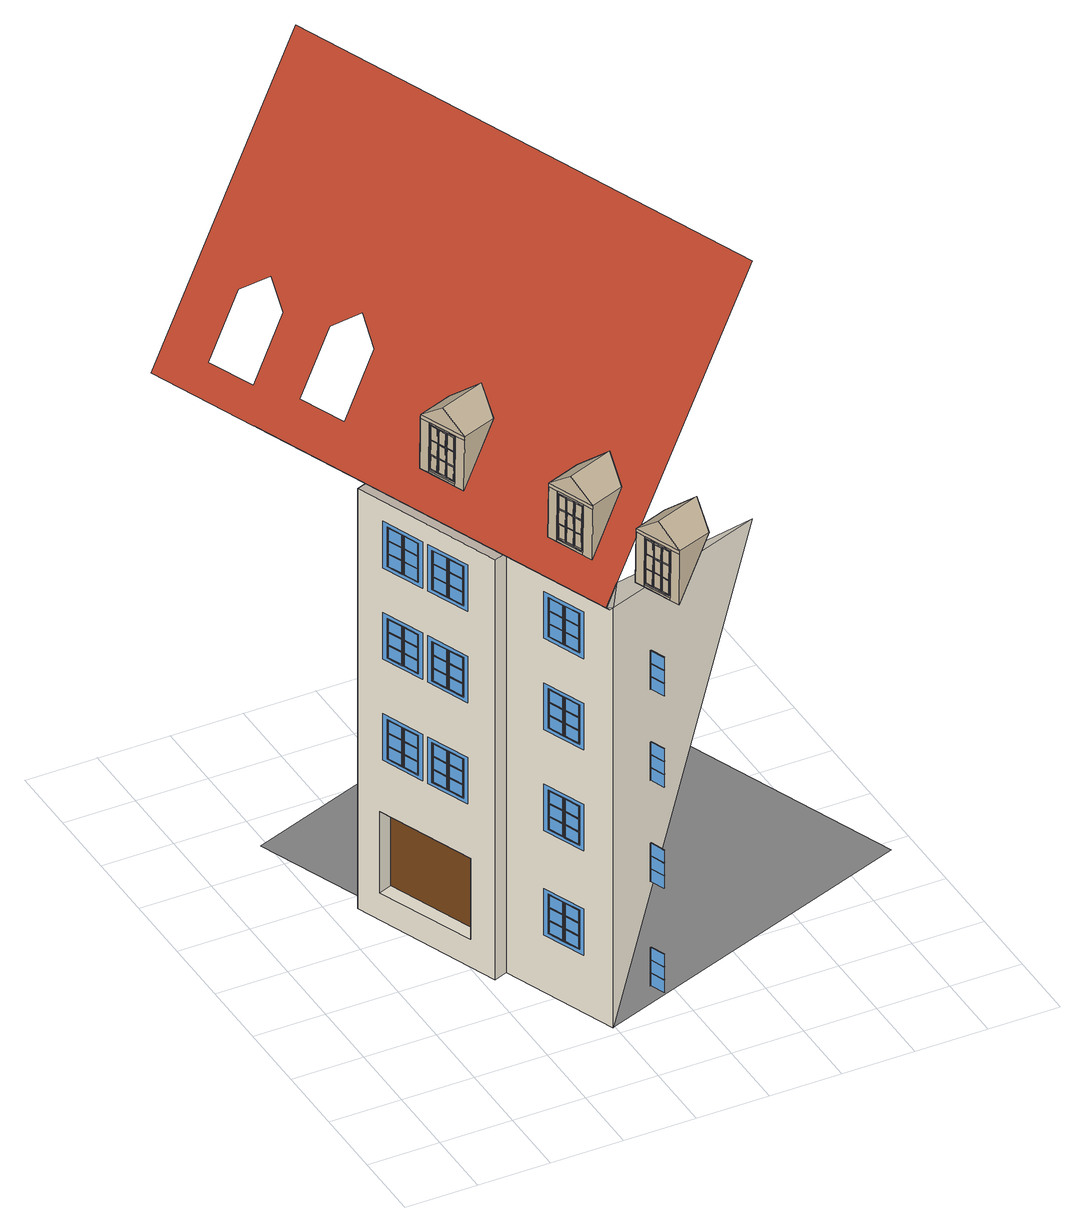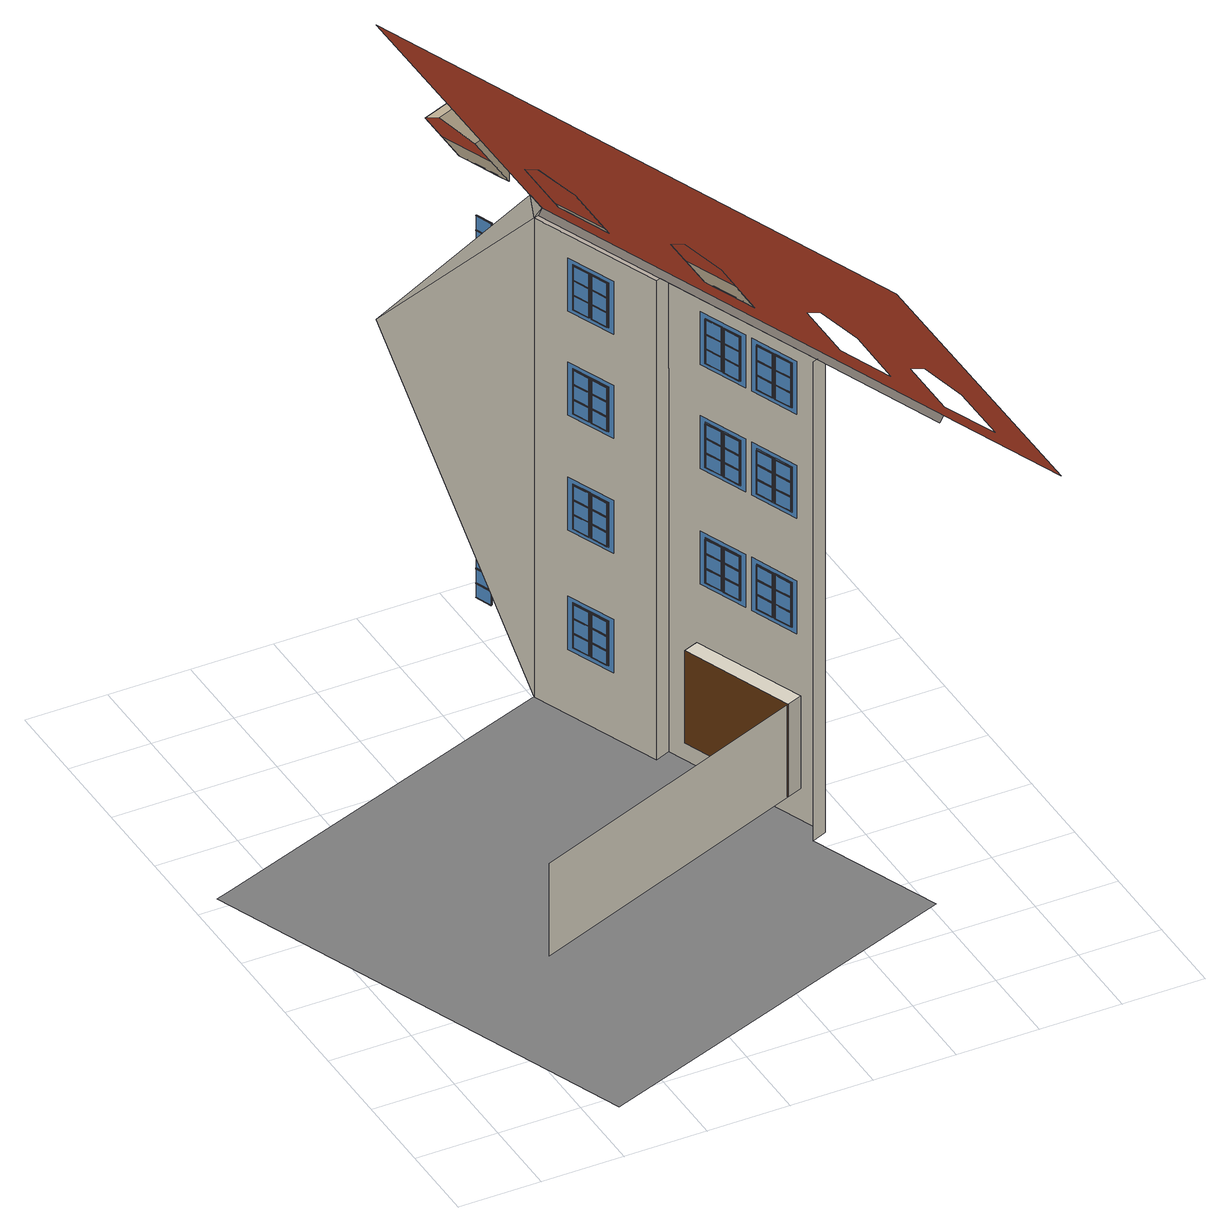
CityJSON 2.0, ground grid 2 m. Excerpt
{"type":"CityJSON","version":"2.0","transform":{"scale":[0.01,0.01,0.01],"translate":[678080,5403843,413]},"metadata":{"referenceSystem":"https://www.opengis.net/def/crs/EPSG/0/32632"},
"CityObjects":{
"building1":{"type":"Building","attributes":{"dataAvailable":"NotSufficient","measuredHeight":20.84},"children":["building1-1","building1-2"],"geometry":[{"type":"MultiSurface","lod":"3","boundaries":[[[0,1,2,3]],[[4,5,6,7]],[[8,9,10,11]],[[12,13,14,15]],[[16,17,18,19]],[[20,21,22,23]],[[24,25,26,27]],[[28,29,30,31]],[[32,33,34,35]],[[36,37,38,39],[7,40,41,4],[42,43,0,3],[44,45,8,11]],[[46,47,48,49],[19,50,51,16],[52,53,12,15],[54,55,20,23]],[[56,57,58,59],[31,60,61,28],[62,63,24,27],[64,65,32,35]],[[66,6,5,67]],[[68,2,1,69]],[[70,10,9,71]],[[72,18,17,73]],[[74,14,13,75]],[[76,22,21,77]],[[78,30,29,79]],[[80,26,25,81]],[[82,34,33,83]],[[7,6,84,40]],[[3,2,85,42]],[[11,10,86,44]],[[19,18,87,50]],[[15,14,88,52]],[[23,22,89,54]],[[31,30,90,60]],[[27,26,91,62]],[[35,34,92,64]],[[41,93,5,4]],[[45,94,9,8]],[[43,95,1,0]],[[51,96,17,16]],[[55,97,21,20]],[[53,98,13,12]],[[61,99,29,28]],[[65,100,33,32]],[[63,101,25,24]],[[94,86,10,9]],[[84,6,5,93]],[[95,85,2,1]],[[97,89,22,21]],[[87,18,17,96]],[[98,88,14,13]],[[100,92,34,33]],[[90,30,29,99]],[[101,91,26,25]],[[102,84,6,66]],[[69,1,95,103]],[[67,5,93,104]],[[105,85,2,68]],[[71,9,94,106]],[[107,86,10,70]],[[108,87,18,72]],[[75,13,98,109]],[[73,17,96,110]],[[111,88,14,74]],[[77,21,97,112]],[[113,89,22,76]],[[114,90,30,78]],[[81,25,101,115]],[[79,29,99,116]],[[117,91,26,80]],[[83,33,100,118]],[[119,92,34,82]],[[120,121,122,123],[38,37,36,39],[124,125,126,127]],[[128,129,130,131],[48,47,46,49],[132,133,134,135]],[[136,137,138,139],[58,57,56,59],[140,141,142,143]],[[44,86,94,45]],[[40,84,93,41]],[[42,85,95,43]],[[54,89,97,55]],[[50,87,96,51]],[[52,88,98,53]],[[64,92,100,65]],[[60,90,99,61]],[[62,91,101,63]],[[144,145,146,147]],[[148,149,150,151]],[[152,153,154,155]],[[156,157,158,159]],[[160,161,162,163]],[[164,165,166,167]],[[168,169,170,171]],[[172,173,174,175]],[[176,177,178,179]],[[104,93,84,102]],[[103,95,85,105]],[[106,94,86,107]],[[110,96,87,108]],[[109,98,88,111]],[[112,97,89,113]],[[116,99,90,114]],[[115,101,91,117]],[[118,100,92,119]],[[126,125,124,127],[151,180,181,148],[182,183,152,155],[184,185,144,147]],[[134,133,132,135],[163,186,187,160],[188,189,164,167],[190,191,156,159]],[[142,141,140,143],[175,192,193,172],[194,195,176,179],[196,197,168,171]],[[198,146,145,199]],[[200,154,153,201]],[[202,150,149,203]],[[204,158,157,205]],[[206,166,165,207]],[[208,162,161,209]],[[210,170,169,211]],[[212,178,177,213]],[[214,174,173,215]],[[151,150,180]],[[185,145,144]],[[155,154,182]],[[183,153,152]],[[147,146,184]],[[181,149,148]],[[163,162,186]],[[191,157,156]],[[167,166,188]],[[189,165,164]],[[159,158,190]],[[187,161,160]],[[175,174,192]],[[197,169,168]],[[179,178,194]],[[195,177,176]],[[171,170,196]],[[193,173,172]],[[183,182,154,153]],[[185,184,146,145]],[[180,150,149,181]],[[189,188,166,165]],[[191,190,158,157]],[[186,162,161,187]],[[195,194,178,177]],[[197,196,170,169]],[[192,174,173,193]],[[216,182,154,200]],[[199,145,185,217]],[[218,184,146,198]],[[201,153,183,219]],[[203,149,181,220]],[[221,180,150,202]],[[222,188,166,206]],[[205,157,191,223]],[[224,190,158,204]],[[207,165,189,225]],[[209,161,187,226]],[[227,186,162,208]],[[228,194,178,212]],[[211,169,197,229]],[[230,196,170,210]],[[213,177,195,231]],[[215,173,193,232]],[[233,192,174,214]],[[217,185,184,218]],[[219,183,182,216]],[[220,181,180,221]],[[223,191,190,224]],[[225,189,188,222]],[[226,187,186,227]],[[229,197,196,230]],[[231,195,194,228]],[[232,193,192,233]],[[234,235,236,237],[137,136,139,138],[120,123,122,121],[238,239,240,241],[242,243,244,245],[131,130,129,128],[246,247,248,249],[250,251,252,253]],[[254,255,256,257]],[[258,259,260,261]],[[262,263,264,265]],[[266,267,268,269]],[[270,271,272,273]],[[274,275,276,277]],[[278,279,280,281]],[[282,283,284,285]],[[286,287,288,289]],[[290,291,292,293],[261,294,295,258],[296,297,254,257],[298,299,262,265]],[[300,301,302,303],[273,304,305,270],[306,307,266,269],[308,309,274,277]],[[310,311,312,313],[285,314,315,282],[316,317,278,281],[318,319,286,289]],[[320,260,259,321]],[[322,256,255,323]],[[324,264,263,325]],[[326,272,271,327]],[[328,268,267,329]],[[330,276,275,331]],[[332,284,283,333]],[[334,280,279,335]],[[336,288,287,337]],[[261,260,338,294]],[[257,256,339,296]],[[265,264,340,298]],[[273,272,341,304]],[[269,268,342,306]],[[277,276,343,308]],[[285,284,344,314]],[[281,280,345,316]],[[289,288,346,318]],[[295,347,259,258]],[[299,348,263,262]],[[297,349,255,254]],[[305,350,271,270]],[[309,351,275,274]],[[307,352,267,266]],[[315,353,283,282]],[[319,354,287,286]],[[317,355,279,278]],[[348,340,264,263]],[[338,260,259,347]],[[349,339,256,255]],[[351,343,276,275]],[[341,272,271,350]],[[352,342,268,267]],[[354,346,288,287]],[[344,284,283,353]],[[355,345,280,279]],[[356,357,234,237,358]],[[241,240,239,238],[292,291,290,293],[359,360,361,362]],[[248,247,246,249],[302,301,300,303],[363,364,365,366]],[[243,242,245,244],[312,311,310,313],[367,368,369,370]],[[371,338,260,320]],[[372,339,256,322]],[[373,340,264,324]],[[374,341,272,326]],[[375,342,268,328]],[[376,343,276,330]],[[377,344,284,332]],[[378,345,280,334]],[[379,346,288,336]],[[323,255,349,380]],[[321,259,347,381]],[[325,263,348,382]],[[329,267,352,383]],[[327,271,350,384]],[[331,275,351,385]],[[335,279,355,386]],[[333,283,353,387]],[[337,287,354,388]],[[298,340,348,299]],[[294,338,347,295]],[[296,339,349,297]],[[308,343,351,309]],[[304,341,350,305]],[[306,342,352,307]],[[318,346,354,319]],[[314,344,353,315]],[[316,345,355,317]],[[389,390,391,392]],[[393,394,395,396]],[[397,398,399,400]],[[401,402,403,404]],[[405,406,407,408]],[[409,410,411,412]],[[413,414,415,416]],[[417,418,419,420]],[[421,422,423,424]],[[381,347,338,371]],[[380,349,339,372]],[[382,348,340,373]],[[384,350,341,374]],[[383,352,342,375]],[[385,351,343,376]],[[387,353,344,377]],[[386,355,345,378]],[[388,354,346,379]],[[361,360,359,362],[396,425,426,393],[427,428,397,400],[429,430,389,392]],[[365,364,363,366],[408,431,432,405],[433,434,409,412],[435,436,401,404]],[[369,368,367,370],[420,437,438,417],[439,440,421,424],[441,442,413,416]],[[443,391,390,444]],[[445,399,398,446]],[[447,395,394,448]],[[449,403,402,450]],[[451,411,410,452]],[[453,407,406,454]],[[455,415,414,456]],[[457,423,422,458]],[[459,419,418,460]],[[396,395,461,425]],[[430,462,390,389]],[[400,399,463,427]],[[428,464,398,397]],[[392,391,465,429]],[[426,466,394,393]],[[408,407,467,431]],[[436,468,402,401]],[[412,411,469,433]],[[434,470,410,409]],[[404,403,471,435]],[[432,472,406,405]],[[420,419,473,437]],[[442,474,414,413]],[[424,423,475,439]],[[440,476,422,421]],[[416,415,477,441]],[[438,478,418,417]],[[464,463,399,398]],[[462,465,391,390]],[[461,395,394,466]],[[470,469,411,410]],[[468,471,403,402]],[[467,407,406,472]],[[476,475,423,422]],[[474,477,415,414]],[[473,419,418,478]],[[253,252,479,480]],[[481,463,399,445]],[[444,390,462,482]],[[483,465,391,443]],[[446,398,464,484]],[[448,394,466,485]],[[486,461,395,447]],[[487,469,411,451]],[[450,402,468,488]],[[489,471,403,449]],[[452,410,470,490]],[[454,406,472,491]],[[492,467,407,453]],[[493,475,423,457]],[[456,414,474,494]],[[495,477,415,455]],[[458,422,476,496]],[[460,418,478,497]],[[498,473,419,459]],[[425,461,466,426]],[[429,465,462,430]],[[427,463,464,428]],[[431,467,472,432]],[[435,471,468,436]],[[433,469,470,434]],[[437,473,478,438]],[[441,477,474,442]],[[439,475,476,440]],[[482,462,465,483]],[[484,464,463,481]],[[485,466,461,486]],[[488,468,471,489]],[[490,470,469,487]],[[491,472,467,492]],[[494,474,477,495]],[[496,476,475,493]],[[497,478,473,498]],[[499,358,237,236]],[[250,253,480,500]],[[252,251,501,479]],[[499,502,503,504,505,358]],[[251,250,500,501]],[[506,507,499,236,235]],[[500,480,479,501]],[[507,508,502,499]],[[502,509,503]],[[510,511,512,513]],[[514,515,516,517]],[[518,519,520,521]],[[522,523,524,525]],[[526,527,528,529]],[[530,531,532,533]],[[534,535,536,537]],[[538,539,540,541]],[[542,543,544,545]],[[546,547,548,549]],[[550,551,552,553]],[[554,555,556,557]],[[558,559,560,561],[517,562,563,514],[564,565,510,513],[566,567,518,521]],[[568,569,570,571],[529,572,573,526],[574,575,522,525],[576,577,530,533]],[[578,579,580,581],[541,582,583,538],[584,585,534,537],[586,587,542,545]],[[588,589,590,591],[553,592,593,550],[594,595,546,549],[596,597,554,557]],[[598,516,515,599]],[[600,512,511,601]],[[602,520,519,603]],[[604,528,527,605]],[[606,524,523,607]],[[608,532,531,609]],[[610,540,539,611]],[[612,536,535,613]],[[614,544,543,615]],[[616,552,551,617]],[[618,548,547,619]],[[620,556,555,621]],[[517,516,622,562]],[[513,512,623,564]],[[521,520,624,566]],[[529,528,625,572]],[[525,524,626,574]],[[533,532,627,576]],[[541,540,628,582]],[[537,536,629,584]],[[545,544,630,586]],[[553,552,631,592]],[[549,548,632,594]],[[557,556,633,596]],[[563,634,515,514]],[[567,635,519,518]],[[565,636,511,510]],[[573,637,527,526]],[[577,638,531,530]],[[575,639,523,522]],[[583,640,539,538]],[[587,641,543,542]],[[585,642,535,534]],[[593,643,551,550]],[[597,644,555,554]],[[595,645,547,546]],[[635,624,520,519]],[[622,516,515,634]],[[636,623,512,511]],[[638,627,532,531]],[[625,528,527,637]],[[639,626,524,523]],[[641,630,544,543]],[[628,540,539,640]],[[642,629,536,535]],[[644,633,556,555]],[[631,552,551,643]],[[645,632,548,547]],[[508,507,506,646],[647,648,649,650],[651,652,653,654],[655,656,657,658],[659,660,661,662]],[[508,509,502]],[[503,509,663]],[[659,662,661,660],[560,559,558,561],[664,665,666,667]],[[654,653,652,651],[570,569,568,571],[668,669,670,671]],[[657,656,655,658],[580,579,578,581],[672,673,674,675]],[[650,649,648,647],[590,589,588,591],[676,677,678,679]],[[680,622,516,598]],[[601,511,636,681]],[[599,515,634,682]],[[683,623,512,600]],[[603,519,635,684]],[[685,624,520,602]],[[686,625,528,604]],[[607,523,639,687]],[[605,527,637,688]],[[689,626,524,606]],[[609,531,638,690]],[[691,627,532,608]],[[692,628,540,610]],[[613,535,642,693]],[[611,539,640,694]],[[695,629,536,612]],[[615,543,641,696]],[[697,630,544,614]],[[698,631,552,616]],[[619,547,645,699]],[[617,551,643,700]],[[701,632,548,618]],[[621,555,644,702]],[[703,633,556,620]],[[566,624,635,567]],[[562,622,634,563]],[[564,623,636,565]],[[576,627,638,577]],[[572,625,637,573]],[[574,626,639,575]],[[586,630,641,587]],[[582,628,640,583]],[[584,629,642,585]],[[596,633,644,597]],[[592,631,643,593]],[[594,632,645,595]],[[704,705,706,707]],[[708,709,710,711]],[[712,713,714,715]],[[716,717,718,719]],[[720,721,722,723]],[[724,725,726,727]],[[728,729,730,731]],[[732,733,734,735]],[[736,737,738,739]],[[740,741,742,743]],[[744,745,746,747]],[[748,749,750,751]],[[682,634,622,680]],[[681,636,623,683]],[[684,635,624,685]],[[688,637,625,686]],[[687,639,626,689]],[[690,638,627,691]],[[694,640,628,692]],[[693,642,629,695]],[[696,641,630,697]],[[700,643,631,698]],[[699,645,632,701]],[[702,644,633,703]],[[666,665,664,667],[711,752,753,708],[754,755,712,715],[756,757,704,707]],[[670,669,668,671],[723,758,759,720],[760,761,724,727],[762,763,716,719]],[[674,673,672,675],[735,764,765,732],[766,767,736,739],[768,769,728,731]],[[678,677,676,679],[747,770,771,744],[772,773,748,751],[774,775,740,743]],[[776,706,705,777]],[[778,714,713,779]],[[780,710,709,781]],[[782,718,717,783]],[[784,726,725,785]],[[786,722,721,787]],[[788,730,729,789]],[[790,738,737,791]],[[792,734,733,793]],[[794,742,741,795]],[[796,750,749,797]],[[798,746,745,799]],[[711,710,800,752]],[[715,714,801,754]],[[707,706,802,756]],[[723,722,803,758]],[[727,726,804,760]],[[719,718,805,762]],[[735,734,806,764]],[[739,738,807,766]],[[731,730,808,768]],[[747,746,809,770]],[[751,750,810,772]],[[743,742,811,774]],[[757,812,705,704]],[[755,813,713,712]],[[753,814,709,708]],[[763,815,717,716]],[[761,816,725,724]],[[759,817,721,720]],[[769,818,729,728]],[[767,819,737,736]],[[765,820,733,732]],[[775,821,741,740]],[[773,822,749,748]],[[771,823,745,744]],[[813,801,714,713]],[[812,802,706,705]],[[800,710,709,814]],[[816,804,726,725]],[[815,805,718,717]],[[803,722,721,817]],[[819,807,738,737]],[[818,808,730,729]],[[806,734,733,820]],[[822,810,750,749]],[[821,811,742,741]],[[809,746,745,823]],[[824,801,714,778]],[[825,802,706,776]],[[826,800,710,780]],[[827,804,726,784]],[[828,805,718,782]],[[829,803,722,786]],[[830,807,738,790]],[[831,808,730,788]],[[832,806,734,792]],[[833,810,750,796]],[[834,811,742,794]],[[835,809,746,798]],[[777,705,812,836]],[[779,713,813,837]],[[781,709,814,838]],[[783,717,815,839]],[[785,725,816,840]],[[787,721,817,841]],[[789,729,818,842]],[[791,737,819,843]],[[793,733,820,844]],[[795,741,821,845]],[[797,749,822,846]],[[799,745,823,847]],[[752,800,814,753]],[[756,802,812,757]],[[754,801,813,755]],[[758,803,817,759]],[[762,805,815,763]],[[760,804,816,761]],[[764,806,820,765]],[[768,808,818,769]],[[766,807,819,767]],[[770,809,823,771]],[[774,811,821,775]],[[772,810,822,773]],[[836,812,802,825]],[[837,813,801,824]],[[838,814,800,826]],[[839,815,805,828]],[[840,816,804,827]],[[841,817,803,829]],[[842,818,808,831]],[[843,819,807,830]],[[844,820,806,832]],[[845,821,811,834]],[[846,822,810,833]],[[847,823,809,835]],[[503,663,508,502]],[[509,508,663]],[[848,849,850,851,852]],[[853,854,504,503,663,855,856],[849,848,852,851,850],[857,858,859,860,861],[862,863,864,865,866],[867,868,869,870,871]],[[863,862,866,865,864]],[[508,872,646]],[[872,663,508]],[[506,235,234,357,873,874,875,876,877,646]],[[878,480,479,879]]],"semantics":{"surfaces":[{"type":"Window","@cityeditor:layer":"Unclassified.LoD3","frameMaterialClass":"Plastic","paneMaterialClass":"Glass","frameMaterialUncertainty":0.3},{"type":"WallSurface","klumMaterialClass":"Plaster","klumMaterialIndex":"I101","materialUncertainty":0.3},{"type":"OuterCeilingSurface"},{"type":"Door","@cityeditor:layer":"Unclassified.LoD3","materialUncertainty":1},{"type":"WallSurface"},{"type":"RoofSurface"},{"type":"RoofSurface","klumMaterialClass":"Ceramic","klumMaterialIndex":"D201","materialUncertainty":0.3},{"type":"GroundSurface"}],"values":[0,0,0,0,0,0,0,0,0,0,0,0,0,0,0,0,0,0,0,0,0,0,0,0,0,0,0,0,0,0,0,0,0,0,0,0,0,0,0,0,0,0,0,0,0,0,0,0,0,0,0,0,0,0,0,0,0,0,0,0,0,0,0,0,0,0,0,0,0,0,0,0,0,0,0,0,0,0,0,0,0,0,0,0,0,0,0,0,0,0,0,0,0,0,0,0,0,0,0,0,0,0,0,0,0,0,0,0,0,0,0,0,0,0,0,0,0,0,0,0,0,0,0,0,0,0,0,0,0,0,0,0,0,0,0,0,0,0,0,0,0,0,0,0,0,0,0,0,0,0,0,0,0,0,0,0,0,0,0,0,0,0,1,0,0,0,0,0,0,0,0,0,0,0,0,0,0,0,0,0,0,0,0,0,0,0,0,0,0,0,0,0,0,0,0,0,0,0,0,0,0,0,0,0,0,0,0,0,0,0,0,1,0,0,0,0,0,0,0,0,0,0,0,0,0,0,0,0,0,0,0,0,0,0,0,0,0,0,0,0,0,0,0,0,0,0,0,0,0,0,0,0,0,0,0,0,0,0,0,0,0,0,0,0,0,0,0,0,0,0,0,0,0,0,0,0,0,0,0,0,0,0,0,0,0,0,0,0,0,0,0,0,0,0,0,0,0,0,0,null,0,0,0,0,0,0,0,0,0,0,0,0,0,0,0,0,0,0,0,0,0,0,0,0,0,0,0,0,0,0,0,0,0,0,0,0,2,null,null,2,null,1,3,2,2,0,0,0,0,0,0,0,0,0,0,0,0,0,0,0,0,0,0,0,0,0,0,0,0,0,0,0,0,0,0,0,0,0,0,0,0,0,0,0,0,0,0,0,0,0,0,0,0,0,0,0,0,0,0,0,0,0,0,0,0,0,0,0,0,1,4,5,0,0,0,0,0,0,0,0,0,0,0,0,0,0,0,0,0,0,0,0,0,0,0,0,0,0,0,0,0,0,0,0,0,0,0,0,0,0,0,0,0,0,0,0,0,0,0,0,0,0,0,0,0,0,0,0,0,0,0,0,0,0,0,0,0,0,0,0,0,0,0,0,0,0,0,0,0,0,0,0,0,0,0,0,0,0,0,0,0,0,0,0,0,0,0,0,0,0,0,0,0,0,0,0,0,0,0,0,0,0,0,0,0,0,0,0,0,0,0,0,0,0,0,0,0,0,0,0,0,0,0,0,0,0,0,0,0,0,0,0,0,0,0,0,0,0,0,0,0,0,0,0,0,0,0,0,0,0,0,0,0,0,0,0,null,4,5,6,5,4,4,7,1]}}]},
"building1-1":{"type":"BuildingInstallation","attributes":{"relationToConstruction":"outside"},"parents":["building1"],"geometry":[{"type":"MultiSurface","lod":"3","boundaries":[[[880,881,882,883]],[[884,885,886,887]],[[888,889,890,891]],[[892,893,894,895]],[[896,897,898,899],[900,901,889,888,902,903,904,905]],[[906,907,908,909]],[[910,911,912]],[[889,901,913,890]],[[892,893,914,915]],[[916,911,910,917,896,899]],[[897,896,918,919]],[[920,906,909,921]],[[894,895,922,923]],[[881,924,925,882]],[[926,890,913,927]],[[880,881,924,928]],[[929,930,931,932]],[[926,885,884,933,891,890]],[[924,928,934,925]],[[927,913,935,936,887,886]],[[937,920,921,938]],[[896,899,939,918]],[[888,900,935,891]],[[901,900,935,913]],[[893,894,923,914]],[[928,880,883,934]],[[895,892,915,922]],[[916,850,851,911]],[[940,941,942,943]],[[930,944,945,931]],[[933,884,887,936],[946,947,948,949],[950,943,942,951],[932,931,945,952]],[[907,937,938,908]],[[905,904,887,936]],[[953,954,955,956]],[[953,954,946,949]],[[903,902,933,884]],[[904,903,884,887]],[[957,958,959,960]],[[961,940,943,950]],[[905,902,933,936]],[[888,889,901,900],[924,881,880,928],[894,893,892,895],[907,906,920,937]],[[956,953,949,948]],[[962,961,940,941]],[[954,955,947,946]],[[929,930,944,963]],[[962,961,950,951]],[[955,956,948,947]],[[963,929,932,952]],[[890,891,935,913],[882,925,934,883],[914,923,922,915],[909,908,938,921]],[[903,902,905,904],[955,954,953,956],[940,961,962,941],[930,929,963,944]],[[898,897,919,964]],[[906,907,937,920]],[[910,848,849,917]],[[899,898,965,850,916]],[[900,905,936,935]],[[898,897,966,965]],[[917,849,966,897,896]],[[967,968,969,970]],[[902,888,900,905],[968,967,971,972],[973,974,975,976],[957,977,978,958]],[[976,975,979,980]],[[973,976,980,981]],[[978,977,982,983]],[[977,957,960,982]],[[891,933,936,935],[970,969,984,985],[986,981,980,979],[982,960,959,983]],[[975,974,973,976]],[[968,972,984,969]],[[971,967,970,985]],[[977,957,958,978]],[[975,974,986,979]],[[902,888,891,933]],[[958,978,983,959]],[[971,967,968,972]],[[944,963,952,945]],[[974,973,981,986]],[[972,971,985,984]],[[941,962,951,942]],[[912,852,851,911]],[[910,848,852,912]],[[848,849,966,965,850,851,852]]]}]},
"building1-2":{"type":"BuildingInstallation","attributes":{"relationToConstruction":"outside"},"parents":["building1"],"geometry":[{"type":"MultiSurface","lod":"3","boundaries":[[[987,988,989,990]],[[991,992,993,994]],[[995,996,997,998]],[[999,1000,1001,1002]],[[1003,1004,1005,1006],[1007,1008,996,995,1009,1010,1011,1012]],[[1013,1014,1015,1016]],[[1017,1018,1019]],[[996,1008,1020,997]],[[999,1000,1021,1022]],[[1023,1018,1017,1024,1003,1006]],[[1004,1003,1025,1026]],[[1027,1013,1016,1028]],[[1001,1002,1029,1030]],[[988,1031,1032,989]],[[1033,997,1020,1034]],[[987,988,1031,1035]],[[1036,1037,1038,1039]],[[1033,992,991,1040,998,997]],[[1031,1035,1041,1032]],[[1034,1020,1042,1043,994,993]],[[1044,1027,1028,1045]],[[1003,1006,1046,1025]],[[995,1007,1042,998]],[[1008,1007,1042,1020]],[[1000,1001,1030,1021]],[[1035,987,990,1041]],[[1002,999,1022,1029]],[[1023,866,865,1018]],[[1047,1048,1049,1050]],[[1037,1051,1052,1038]],[[1040,991,994,1043],[1053,1054,1055,1056],[1057,1050,1049,1058],[1039,1038,1052,1059]],[[1014,1044,1045,1015]],[[1012,1011,994,1043]],[[1060,1061,1062,1063]],[[1060,1061,1053,1056]],[[1010,1009,1040,991]],[[1011,1010,991,994]],[[1064,1065,1066,1067]],[[1068,1047,1050,1057]],[[1012,1009,1040,1043]],[[995,996,1008,1007],[1031,988,987,1035],[1001,1000,999,1002],[1014,1013,1027,1044]],[[1063,1060,1056,1055]],[[1069,1068,1047,1048]],[[1061,1062,1054,1053]],[[1036,1037,1051,1070]],[[1069,1068,1057,1058]],[[1062,1063,1055,1054]],[[1070,1036,1039,1059]],[[997,998,1042,1020],[989,1032,1041,990],[1021,1030,1029,1022],[1016,1015,1045,1028]],[[1010,1009,1012,1011],[1062,1061,1060,1063],[1047,1068,1069,1048],[1037,1036,1070,1051]],[[1005,1004,1026,1071]],[[1013,1014,1044,1027]],[[1017,863,862,1024]],[[1006,1005,1072,866,1023]],[[1007,1012,1043,1042]],[[1005,1004,1073,1072]],[[1024,862,1073,1004,1003]],[[1074,1075,1076,1077]],[[1009,995,1007,1012],[1075,1074,1078,1079],[1080,1081,1082,1083],[1064,1084,1085,1065]],[[1083,1082,1086,1087]],[[1080,1083,1087,1088]],[[1085,1084,1089,1090]],[[1084,1064,1067,1089]],[[998,1040,1043,1042],[1077,1076,1091,1092],[1093,1088,1087,1086],[1089,1067,1066,1090]],[[1082,1081,1080,1083]],[[1075,1079,1091,1076]],[[1078,1074,1077,1092]],[[1084,1064,1065,1085]],[[1082,1081,1093,1086]],[[1009,995,998,1040]],[[1065,1085,1090,1066]],[[1078,1074,1075,1079]],[[1051,1070,1059,1052]],[[1081,1080,1088,1093]],[[1079,1078,1092,1091]],[[1048,1069,1058,1049]],[[1019,864,865,1018]],[[1017,863,864,1019]],[[863,862,1073,1072,866,865,864]]]}]},
"building2":{"type":"Building","attributes":{"dataAvailable":"Sufficient","measuredHeight":20.71},"children":["building2-1"],"geometry":[{"type":"MultiSurface","lod":"3","boundaries":[[[502,509,503]],[[508,509,502]],[[503,509,663]],[[503,663,508,502]],[[509,508,663]],[[1094,1095,1096,1097]],[[1098,1099,1100,1101]],[[1102,1103,1104,1105]],[[1106,1107,1108,1109]],[[1110,1111,1112,1113]],[[1114,1115,1116,1117]],[[1118,1119,1120,1121]],[[1122,1123,1124,1125]],[[1126,1127,1128,1129]],[[1130,1131,1132,1133]],[[1134,1135,1136,1137]],[[1138,1139,1140,1141]],[[1142,1104,1103,1143]],[[1144,1100,1099,1145]],[[1146,1096,1095,1147]],[[1148,1116,1115,1149]],[[1150,1112,1111,1151]],[[1152,1108,1107,1153]],[[1154,1128,1127,1155]],[[1156,1124,1123,1157]],[[1158,1120,1119,1159]],[[1160,1140,1139,1161]],[[1162,1136,1135,1163]],[[1164,1132,1131,1165]],[[1133,1132,1166,1167]],[[1141,1140,1168,1169]],[[1170,1171,1131,1130]],[[1172,1173,1100,1099]],[[1174,1104,1103,1175]],[[1176,1177,1096,1095]],[[1178,1179,1112,1111]],[[1180,1116,1115,1181]],[[1182,1183,1108,1107]],[[1184,1185,1124,1123]],[[1186,1128,1127,1187]],[[1188,1189,1120,1119]],[[1190,1191,1136,1135]],[[1168,1140,1139,1192]],[[1171,1166,1132,1131]],[[1145,1099,1172,1193]],[[1143,1103,1175,1194]],[[1147,1095,1176,1195]],[[1151,1111,1178,1196]],[[1149,1115,1181,1197]],[[1153,1107,1182,1198]],[[1157,1123,1184,1199]],[[1155,1127,1187,1200]],[[1159,1119,1188,1201]],[[1163,1135,1190,1202]],[[1161,1139,1192,1203]],[[1165,1131,1171,1204]],[[1205,1174,1104,1142]],[[1206,1173,1100,1144]],[[1207,1177,1096,1146]],[[1208,1180,1116,1148]],[[1209,1179,1112,1150]],[[1210,1183,1108,1152]],[[1211,1186,1128,1154]],[[1212,1185,1124,1156]],[[1213,1189,1120,1158]],[[1214,1168,1140,1160]],[[1215,1191,1136,1162]],[[1216,1166,1132,1164]],[[1217,1218,1219,1220,1221]],[[508,872,646]],[[663,872,508]]],"semantics":{"surfaces":[{"type":"OuterCeilingSurface"},{"type":"WallSurface"},{"type":"RoofSurface"},{"type":"Window","@cityeditor:layer":"Unclassified.LoD3","frameMaterialClass":"Plastic","paneMaterialClass":"Glass","frameMaterialUncertainty":0.3}],"values":[0,1,2,1,1,3,3,3,3,3,3,3,3,3,3,3,3,3,3,3,3,3,3,3,3,3,3,3,3,3,3,3,3,3,3,3,3,3,3,3,3,3,3,3,3,3,3,3,3,3,3,3,3,3,3,3,3,3,3,3,3,3,3,3,3,3,3,3,2,1,1]}}]},
"building2-1":{"type":"BuildingInstallation","attributes":{"@cityeditor:layer":"Unclassified.LoD3","relationToConstruction":"outside"},"parents":["building2"],"geometry":[{"type":"MultiSurface","lod":"3","boundaries":[[[1222,1223,1224,1225]],[[1226,1227,1228,1229]],[[1230,1231,1232,1233]],[[1234,1235,1236,1237]],[[1238,1239,1240,1241],[1242,1243,1231,1230,1244,1245,1246,1247]],[[1248,1249,1250,1251]],[[1252,1253,1254]],[[1231,1243,1255,1232]],[[1234,1235,1256,1257]],[[1258,1253,1252,1259,1238,1241]],[[1239,1238,1260,1261]],[[1262,1248,1251,1263]],[[1236,1237,1264,1265]],[[1223,1266,1267,1224]],[[1268,1232,1255,1269]],[[1222,1223,1266,1270]],[[1271,1272,1273,1274]],[[1268,1227,1226,1275,1233,1232]],[[1266,1270,1276,1267]],[[1269,1255,1277,1278,1229,1228]],[[1279,1262,1263,1280]],[[1238,1241,1281,1260]],[[1230,1242,1277,1233]],[[1243,1242,1277,1255]],[[1235,1236,1265,1256]],[[1270,1222,1225,1276]],[[1237,1234,1257,1264]],[[1258,1217,1218,1253]],[[1282,1283,1284,1285]],[[1272,1286,1287,1273]],[[1275,1226,1229,1278],[1288,1289,1290,1291],[1292,1285,1284,1293],[1274,1273,1287,1294]],[[1249,1279,1280,1250]],[[1247,1246,1229,1278]],[[1295,1296,1297,1298]],[[1295,1296,1288,1291]],[[1245,1244,1275,1226]],[[1246,1245,1226,1229]],[[1299,1300,1301,1302]],[[1303,1282,1285,1292]],[[1247,1244,1275,1278]],[[1230,1231,1243,1242],[1266,1223,1222,1270],[1236,1235,1234,1237],[1249,1248,1262,1279]],[[1298,1295,1291,1290]],[[1304,1303,1282,1283]],[[1296,1297,1289,1288]],[[1271,1272,1286,1305]],[[1304,1303,1292,1293]],[[1297,1298,1290,1289]],[[1305,1271,1274,1294]],[[1232,1233,1277,1255],[1224,1267,1276,1225],[1256,1265,1264,1257],[1251,1250,1280,1263]],[[1245,1244,1247,1246],[1297,1296,1295,1298],[1282,1303,1304,1283],[1272,1271,1305,1286]],[[1240,1239,1261,1306]],[[1248,1249,1279,1262]],[[1252,1220,1221,1259]],[[1241,1240,1307,1217,1258]],[[1242,1247,1278,1277]],[[1240,1239,1308,1307]],[[1259,1221,1308,1239,1238]],[[1309,1310,1311,1312]],[[1244,1230,1242,1247],[1310,1309,1313,1314],[1315,1316,1317,1318],[1299,1319,1320,1300]],[[1318,1317,1321,1322]],[[1315,1318,1322,1323]],[[1320,1319,1324,1325]],[[1319,1299,1302,1324]],[[1233,1275,1278,1277],[1312,1311,1326,1327],[1328,1323,1322,1321],[1324,1302,1301,1325]],[[1317,1316,1315,1318]],[[1310,1314,1326,1311]],[[1313,1309,1312,1327]],[[1319,1299,1300,1320]],[[1317,1316,1328,1321]],[[1244,1230,1233,1275]],[[1300,1320,1325,1301]],[[1313,1309,1310,1314]],[[1286,1305,1294,1287]],[[1316,1315,1323,1328]],[[1314,1313,1327,1326]],[[1283,1304,1293,1284]],[[1254,1219,1218,1253]],[[1252,1220,1219,1254]],[[1220,1221,1308,1307,1217,1218,1219]]]}]}
},
"vertices":[
[307,862,1180],[308,862,1180],[308,862,1218],[307,862,1218],[307,862,1141],[308,862,1141],[308,862,1179],[307,862,1179],[307,862,1219],[308,862,1219],[308,862,1257],[307,862,1257],[307,862,602],[308,862,602],[308,862,639],[307,862,639],[307,862,563],[308,862,563],[308,862,600],[307,862,600],[307,862,641],[308,862,641],[308,862,678],[307,862,678],[307,862,906],[308,862,906],[308,862,943],[307,862,943],[307,862,867],[308,862,867],[308,862,904],[307,862,904],[307,862,945],[308,862,945],[308,862,982],[307,862,982],[324,818,1258],[307,864,1258],[307,864,1140],[324,818,1140],[324,820,1179],[324,820,1141],[324,820,1218],[324,820,1180],[324,820,1257],[324,820,1219],[324,818,680],[307,864,680],[307,864,561],[324,818,561],[324,820,600],[324,820,563],[324,820,639],[324,820,602],[324,820,678],[324,820,641],[324,818,984],[307,864,984],[307,864,865],[324,818,865],[324,820,904],[324,820,867],[324,820,943],[324,820,906],[324,820,982],[324,820,945],[310,863,1179],[310,863,1141],[310,863,1218],[310,863,1180],[310,863,1257],[310,863,1219],[310,863,600],[310,863,563],[310,863,639],[310,863,602],[310,863,678],[310,863,641],[310,863,904],[310,863,867],[310,863,943],[310,863,906],[310,863,982],[310,863,945],[325,821,1179],[325,821,1218],[325,821,1257],[325,821,600],[325,821,639],[325,821,678],[325,821,904],[325,821,943],[325,821,982],[325,821,1141],[325,821,1219],[325,821,1180],[325,821,563],[325,821,641],[325,821,602],[325,821,867],[325,821,945],[325,821,906],[326,821,1179],[326,821,1180],[326,821,1141],[326,821,1218],[326,821,1219],[326,821,1257],[326,821,600],[326,821,602],[326,821,563],[326,821,639],[326,821,641],[326,821,678],[326,821,904],[326,821,906],[326,821,867],[326,821,943],[326,821,945],[326,821,982],[348,756,1269],[302,877,1269],[302,877,1129],[348,756,1129],[326,815,1140],[326,815,1258],[343,769,1258],[343,769,1140],[348,756,691],[302,877,691],[302,877,551],[348,756,551],[326,815,561],[326,815,680],[343,769,680],[343,769,561],[348,756,995],[302,877,995],[302,877,855],[348,756,855],[326,815,865],[326,815,984],[343,769,984],[343,769,865],[326,813,1219],[327,813,1219],[327,813,1257],[326,813,1257],[326,813,1141],[327,813,1141],[327,813,1179],[326,813,1179],[326,813,1180],[327,813,1180],[327,813,1218],[326,813,1218],[326,813,641],[327,813,641],[327,813,678],[326,813,678],[326,813,563],[327,813,563],[327,813,600],[326,813,600],[326,813,602],[327,813,602],[327,813,639],[326,813,639],[326,813,945],[327,813,945],[327,813,982],[326,813,982],[326,813,867],[327,813,867],[327,813,904],[326,813,904],[326,813,906],[327,813,906],[327,813,943],[326,813,943],[343,771,1179],[343,771,1141],[343,771,1218],[343,771,1180],[343,771,1257],[343,771,1219],[343,771,600],[343,771,563],[343,771,639],[343,771,602],[343,771,678],[343,771,641],[343,771,904],[343,771,867],[343,771,943],[343,771,906],[343,771,982],[343,771,945],[329,814,1257],[329,814,1219],[329,814,1218],[329,814,1180],[329,814,1179],[329,814,1141],[329,814,678],[329,814,641],[329,814,639],[329,814,602],[329,814,600],[329,814,563],[329,814,982],[329,814,945],[329,814,943],[329,814,906],[329,814,904],[329,814,867],[345,772,1218],[345,772,1219],[345,772,1257],[345,772,1180],[345,772,1141],[345,772,1179],[345,772,639],[345,772,641],[345,772,678],[345,772,602],[345,772,563],[345,772,600],[345,772,943],[345,772,945],[345,772,982],[345,772,906],[345,772,867],[345,772,904],[273,953,66],[433,536,66],[433,536,1328],[273,953,1328],[401,620,1129],[354,741,1129],[354,741,1269],[401,620,1269],[354,741,691],[401,620,691],[401,620,551],[354,741,551],[354,741,855],[354,741,995],[401,620,995],[401,620,855],[404,611,392],[404,611,148],[298,886,148],[298,886,392],[360,726,1180],[361,727,1180],[361,727,1218],[360,726,1218],[360,726,1141],[361,727,1141],[361,727,1179],[360,726,1179],[360,726,1219],[361,727,1219],[361,727,1257],[360,726,1257],[360,726,906],[361,727,906],[361,727,943],[360,726,943],[360,726,867],[361,727,867],[361,727,904],[360,726,904],[360,726,945],[361,727,945],[361,727,982],[360,726,982],[360,726,602],[361,727,602],[361,727,639],[360,726,639],[360,726,563],[361,727,563],[361,727,600],[360,726,600],[360,726,641],[361,727,641],[361,727,678],[360,726,678],[377,682,1258],[359,728,1258],[359,728,1140],[377,682,1140],[376,684,1179],[376,684,1141],[376,684,1218],[376,684,1180],[376,684,1257],[376,684,1219],[377,682,984],[359,728,984],[359,728,865],[377,682,865],[376,684,904],[376,684,867],[376,684,943],[376,684,906],[376,684,982],[376,684,945],[377,682,680],[359,728,680],[359,728,561],[377,682,561],[376,684,600],[376,684,563],[376,684,639],[376,684,602],[376,684,678],[376,684,641],[363,727,1179],[363,727,1141],[363,727,1218],[363,727,1180],[363,727,1257],[363,727,1219],[363,727,904],[363,727,867],[363,727,943],[363,727,906],[363,727,982],[363,727,945],[363,727,600],[363,727,563],[363,727,639],[363,727,602],[363,727,678],[363,727,641],[377,685,1179],[377,685,1218],[377,685,1257],[377,685,904],[377,685,943],[377,685,982],[377,685,600],[377,685,639],[377,685,678],[377,685,1141],[377,685,1219],[377,685,1180],[377,685,867],[377,685,945],[377,685,906],[377,685,563],[377,685,641],[377,685,602],[310,967,1328],[310,967,66],[298,963,1328],[378,679,1140],[378,679,1258],[396,633,1258],[396,633,1140],[378,679,865],[378,679,984],[396,633,984],[396,633,865],[378,679,561],[378,679,680],[396,633,680],[396,633,561],[379,685,1179],[379,685,1218],[379,685,1257],[379,685,904],[379,685,943],[379,685,982],[379,685,600],[379,685,639],[379,685,678],[379,685,1180],[379,685,1141],[379,685,1219],[379,685,906],[379,685,867],[379,685,945],[379,685,602],[379,685,563],[379,685,641],[379,677,1219],[380,678,1219],[380,678,1257],[379,677,1257],[379,677,1141],[380,678,1141],[380,678,1179],[379,677,1179],[379,677,1180],[380,678,1180],[380,678,1218],[379,677,1218],[379,677,945],[380,678,945],[380,678,982],[379,677,982],[379,677,867],[380,678,867],[380,678,904],[379,677,904],[379,677,906],[380,678,906],[380,678,943],[379,677,943],[379,677,641],[380,678,641],[380,678,678],[379,677,678],[379,677,563],[380,678,563],[380,678,600],[379,677,600],[379,677,602],[380,678,602],[380,678,639],[379,677,639],[395,635,1179],[395,635,1141],[395,635,1218],[395,635,1180],[395,635,1257],[395,635,1219],[395,635,904],[395,635,867],[395,635,943],[395,635,906],[395,635,982],[395,635,945],[395,635,600],[395,635,563],[395,635,639],[395,635,602],[395,635,678],[395,635,641],[381,678,1257],[381,678,1219],[381,678,1218],[381,678,1180],[381,678,1179],[381,678,1141],[381,678,982],[381,678,945],[381,678,943],[381,678,906],[381,678,904],[381,678,867],[381,678,678],[381,678,641],[381,678,639],[381,678,602],[381,678,600],[381,678,563],[396,636,1179],[396,636,1219],[396,636,1218],[396,636,1180],[396,636,1257],[396,636,1141],[396,636,904],[396,636,945],[396,636,943],[396,636,906],[396,636,982],[396,636,867],[396,636,600],[396,636,641],[396,636,639],[396,636,602],[396,636,678],[396,636,563],[336,901,148],[336,901,392],[398,636,1218],[398,636,1219],[398,636,1257],[398,636,1180],[398,636,1141],[398,636,1179],[398,636,943],[398,636,945],[398,636,982],[398,636,906],[398,636,867],[398,636,904],[398,636,639],[398,636,641],[398,636,678],[398,636,602],[398,636,563],[398,636,600],[459,546,1328],[441,625,392],[441,625,148],[583,222,1328],[571,218,1341],[161,1284,1341],[173,1289,1328],[470,551,66],[470,551,1328],[595,227,1328],[572,218,1341],[520,422,289],[521,423,289],[521,423,326],[520,422,326],[520,422,250],[521,423,250],[521,423,287],[520,422,287],[520,422,328],[521,423,328],[521,423,365],[520,422,365],[520,422,602],[521,423,602],[521,423,639],[520,422,639],[520,422,563],[521,423,563],[521,423,600],[520,422,600],[520,422,641],[521,423,641],[521,423,678],[520,422,678],[520,422,906],[521,423,906],[521,423,943],[520,422,943],[520,422,867],[521,423,867],[521,423,904],[520,422,904],[520,422,945],[521,423,945],[521,423,982],[520,422,982],[520,422,1180],[521,423,1180],[521,423,1218],[520,422,1218],[520,422,1141],[521,423,1141],[521,423,1179],[520,422,1179],[520,422,1219],[521,423,1219],[521,423,1257],[520,422,1257],[537,378,367],[519,424,367],[519,424,248],[537,378,248],[536,380,287],[536,380,250],[536,380,326],[536,380,289],[536,380,365],[536,380,328],[537,378,680],[519,424,680],[519,424,561],[537,378,561],[536,380,600],[536,380,563],[536,380,639],[536,380,602],[536,380,678],[536,380,641],[537,378,984],[519,424,984],[519,424,865],[537,378,865],[536,380,904],[536,380,867],[536,380,943],[536,380,906],[536,380,982],[536,380,945],[537,378,1258],[519,424,1258],[519,424,1140],[537,378,1140],[536,380,1179],[536,380,1141],[536,380,1218],[536,380,1180],[536,380,1257],[536,380,1219],[523,423,287],[523,423,250],[523,423,326],[523,423,289],[523,423,365],[523,423,328],[523,423,600],[523,423,563],[523,423,639],[523,423,602],[523,423,678],[523,423,641],[523,423,904],[523,423,867],[523,423,943],[523,423,906],[523,423,982],[523,423,945],[523,423,1179],[523,423,1141],[523,423,1218],[523,423,1180],[523,423,1257],[523,423,1219],[537,381,287],[537,381,326],[537,381,365],[537,381,600],[537,381,639],[537,381,678],[537,381,904],[537,381,943],[537,381,982],[537,381,1179],[537,381,1218],[537,381,1257],[537,381,250],[537,381,328],[537,381,289],[537,381,563],[537,381,641],[537,381,602],[537,381,867],[537,381,945],[537,381,906],[537,381,1141],[537,381,1219],[537,381,1180],[595,227,66],[561,316,1129],[514,437,1129],[514,437,1269],[561,316,1269],[561,316,551],[514,437,551],[514,437,691],[561,316,691],[514,437,855],[514,437,995],[561,316,995],[561,316,855],[561,316,377],[561,316,237],[514,437,237],[514,437,377],[607,231,1396],[538,375,248],[538,375,367],[556,329,367],[556,329,248],[538,375,561],[538,375,680],[556,329,680],[556,329,561],[538,375,865],[538,375,984],[556,329,984],[556,329,865],[538,375,1140],[538,375,1258],[556,329,1258],[556,329,1140],[539,381,287],[539,381,289],[539,381,250],[539,381,326],[539,381,328],[539,381,365],[539,381,600],[539,381,602],[539,381,563],[539,381,639],[539,381,641],[539,381,678],[539,381,904],[539,381,906],[539,381,867],[539,381,943],[539,381,945],[539,381,982],[539,381,1179],[539,381,1180],[539,381,1141],[539,381,1218],[539,381,1219],[539,381,1257],[539,373,328],[540,374,328],[540,374,365],[539,373,365],[539,373,250],[540,374,250],[540,374,287],[539,373,287],[539,373,289],[540,374,289],[540,374,326],[539,373,326],[539,373,641],[540,374,641],[540,374,678],[539,373,678],[539,373,563],[540,374,563],[540,374,600],[539,373,600],[539,373,602],[540,374,602],[540,374,639],[539,373,639],[539,373,945],[540,374,945],[540,374,982],[539,373,982],[539,373,867],[540,374,867],[540,374,904],[539,373,904],[539,373,906],[540,374,906],[540,374,943],[539,373,943],[539,373,1219],[540,374,1219],[540,374,1257],[539,373,1257],[539,373,1141],[540,374,1141],[540,374,1179],[539,373,1179],[539,373,1180],[540,374,1180],[540,374,1218],[539,373,1218],[555,331,287],[555,331,250],[555,331,326],[555,331,289],[555,331,365],[555,331,328],[555,331,600],[555,331,563],[555,331,639],[555,331,602],[555,331,678],[555,331,641],[555,331,904],[555,331,867],[555,331,943],[555,331,906],[555,331,982],[555,331,945],[555,331,1179],[555,331,1141],[555,331,1218],[555,331,1180],[555,331,1257],[555,331,1219],[541,374,365],[541,374,328],[541,374,326],[541,374,289],[541,374,287],[541,374,250],[541,374,678],[541,374,641],[541,374,639],[541,374,602],[541,374,600],[541,374,563],[541,374,982],[541,374,945],[541,374,943],[541,374,906],[541,374,904],[541,374,867],[541,374,1257],[541,374,1219],[541,374,1218],[541,374,1180],[541,374,1179],[541,374,1141],[556,332,287],[556,332,326],[556,332,365],[556,332,600],[556,332,639],[556,332,678],[556,332,904],[556,332,943],[556,332,982],[556,332,1179],[556,332,1218],[556,332,1257],[556,332,328],[556,332,289],[556,332,250],[556,332,641],[556,332,602],[556,332,563],[556,332,945],[556,332,906],[556,332,867],[556,332,1219],[556,332,1180],[556,332,1141],[558,332,326],[558,332,365],[558,332,287],[558,332,639],[558,332,678],[558,332,600],[558,332,943],[558,332,982],[558,332,904],[558,332,1218],[558,332,1257],[558,332,1179],[558,332,328],[558,332,289],[558,332,250],[558,332,641],[558,332,602],[558,332,563],[558,332,945],[558,332,906],[558,332,867],[558,332,1219],[558,332,1180],[558,332,1141],[489,885,1578],[387,846,1419],[438,713,1419],[541,752,1578],[549,832,1631],[41,1596,1341],[161,1285,1341],[1065,397,2104],[533,1779,2104],[407,1125,1592],[305,1086,1433],[254,1219,1433],[356,1258,1592],[416,1205,1646],[534,455,1414],[636,494,1573],[697,441,1627],[688,361,1573],[586,321,1414],[191,1347,1414],[139,1480,1414],[241,1519,1573],[302,1466,1627],[293,1386,1573],[1065,397,1328],[184,1293,66],[1125,1634,66],[1536,567,66],[1494,552,66],[601,229,66],[1056,1178,392],[1056,1178,148],
[420,766,1521],[428,745,1521],[431,746,1521],[424,767,1521],[402,818,1431],[403,818,1431],[406,819,1565],[405,818,1565],[418,767,1431],[427,742,1431],[431,744,1431],[421,768,1431],[419,765,1478],[427,745,1478],[428,745,1518],[420,765,1518],[400,820,1570],[398,819,1426],[428,740,1426],[430,741,1570],[420,768,1565],[429,743,1565],[408,792,1431],[399,816,1431],[401,817,1565],[410,792,1565],[426,745,1435],[427,745,1474],[431,746,1474],[430,746,1435],[390,847,1580],[441,714,1580],[416,780,1634],[433,745,1565],[431,746,1478],[423,767,1478],[441,713,1570],[389,847,1570],[405,821,1569],[402,821,1426],[419,765,1435],[422,766,1435],[424,767,1518],[431,746,1518],[428,745,1561],[432,747,1561],[432,744,1431],[434,745,1565],[421,766,1561],[407,794,1435],[408,794,1474],[412,795,1474],[411,795,1435],[412,793,1431],[424,767,1561],[424,769,1565],[414,794,1565],[419,765,1474],[423,767,1474],[435,742,1569],[409,794,1518],[401,815,1518],[405,816,1518],[413,796,1518],[400,814,1474],[404,816,1474],[413,796,1521],[413,796,1561],[405,816,1561],[405,816,1521],[412,795,1478],[404,816,1478],[403,816,1435],[401,815,1521],[409,794,1521],[409,795,1561],[402,815,1561],[418,769,1474],[410,790,1474],[414,791,1474],[421,771,1474],[408,794,1478],[400,814,1478],[400,814,1435],[433,742,1426],[428,740,1419],[398,819,1419],[418,770,1521],[419,770,1561],[423,771,1561],[422,771,1521],[410,790,1521],[411,790,1561],[418,770,1518],[418,769,1478],[410,790,1478],[410,790,1518],[417,769,1435],[409,789,1435],[414,791,1478],[414,791,1518],[422,771,1518],[421,771,1435],[413,791,1435],[415,792,1561],[414,792,1521],[421,771,1478],
[567,374,1517],[575,354,1517],[579,355,1517],[571,376,1517],[550,426,1426],[551,427,1426],[553,428,1560],[552,427,1560],[565,376,1426],[574,351,1426],[578,353,1426],[569,377,1426],[566,374,1473],[574,354,1473],[575,354,1513],[567,374,1513],[547,429,1565],[545,428,1422],[575,349,1422],[577,350,1565],[567,377,1560],[576,352,1560],[555,400,1426],[546,425,1426],[548,426,1560],[557,401,1560],[574,353,1430],[574,354,1470],[578,355,1470],[577,355,1430],[537,456,1575],[588,322,1575],[563,389,1629],[580,354,1560],[578,355,1473],[570,375,1473],[588,322,1565],[537,456,1565],[552,430,1565],[549,429,1421],[566,374,1430],[569,375,1430],[571,376,1513],[579,355,1513],[576,354,1556],[579,356,1556],[579,353,1426],[581,354,1560],[568,375,1556],[555,403,1430],[555,403,1470],[559,404,1470],[558,404,1430],[559,402,1426],[571,376,1556],[571,378,1560],[561,403,1560],[566,374,1470],[570,375,1470],[582,351,1565],[556,403,1513],[548,424,1513],[552,425,1513],[560,404,1513],[547,423,1470],[551,425,1470],[560,404,1517],[560,405,1556],[553,425,1556],[552,425,1517],[559,404,1473],[551,425,1473],[551,424,1430],[548,424,1517],[556,403,1517],[557,403,1556],[549,424,1556],[565,378,1470],[557,399,1470],[561,400,1470],[568,380,1470],[555,403,1473],[547,423,1473],[547,423,1430],[580,350,1421],[575,349,1414],[545,428,1414],[565,379,1517],[566,379,1556],[570,380,1556],[569,380,1517],[558,399,1517],[558,399,1556],[565,379,1513],[565,378,1473],[557,399,1473],[558,399,1513],[564,378,1430],[556,398,1430],[561,400,1473],[561,400,1513],[569,380,1513],[568,379,1430],[560,400,1430],[562,401,1556],[561,400,1517],[568,380,1473],
[638,114,328],[639,115,328],[639,115,365],[638,114,365],[638,114,289],[639,115,289],[639,115,326],[638,114,326],[638,114,250],[639,115,250],[639,115,287],[638,114,287],[638,114,641],[639,115,641],[639,115,678],[638,114,678],[638,114,602],[639,115,602],[639,115,639],[638,114,639],[638,114,563],[639,115,563],[639,115,600],[638,114,600],[638,114,945],[639,115,945],[639,115,982],[638,114,982],[638,114,906],[639,115,906],[639,115,943],[638,114,943],[638,114,867],[639,115,867],[639,115,904],[638,114,904],[638,114,1219],[639,115,1219],[639,115,1257],[638,114,1257],[638,114,1180],[639,115,1180],[639,115,1218],[638,114,1218],[638,114,1141],[639,115,1141],[639,115,1179],[638,114,1179],[641,116,287],[641,116,250],[641,116,326],[641,116,289],[641,116,365],[641,116,328],[641,116,600],[641,116,563],[641,116,639],[641,116,602],[641,116,678],[641,116,641],[641,116,904],[641,116,867],[641,116,943],[641,116,906],[641,116,982],[641,116,945],[641,116,1179],[641,116,1141],[641,116,1218],[641,116,1180],[641,116,1257],[641,116,1219],[655,73,1257],[654,73,1257],[655,73,1179],[654,73,1179],[654,73,1219],[655,73,1219],[655,73,289],[655,73,326],[655,73,287],[655,73,250],[655,73,328],[655,73,365],[655,73,602],[655,73,639],[655,73,600],[655,73,563],[655,73,641],[655,73,678],[655,73,906],[655,73,943],[655,73,904],[655,73,867],[655,73,945],[655,73,982],[655,73,1180],[655,73,1218],[655,73,1141],[657,74,289],[657,74,250],[657,74,328],[657,74,602],[657,74,563],[657,74,641],[657,74,906],[657,74,867],[657,74,945],[657,74,1180],[657,74,1141],[657,74,1219],[657,74,287],[657,74,326],[657,74,365],[657,74,600],[657,74,639],[657,74,678],[657,74,904],[657,74,943],[657,74,982],[657,74,1179],[657,74,1218],[657,74,1257],[687,57,1414],[790,96,1573],[798,176,1627],[738,229,1573],[636,190,1414],
[669,110,1517],[677,89,1517],[680,91,1517],[673,111,1517],[651,162,1426],[652,162,1426],[655,163,1560],[654,163,1560],[667,111,1426],[676,87,1426],[680,88,1426],[670,113,1426],[668,109,1473],[676,89,1473],[677,89,1513],[669,110,1513],[649,164,1565],[647,163,1422],[677,84,1422],[679,85,1565],[669,112,1560],[678,88,1560],[657,136,1426],[648,161,1426],[650,161,1560],[659,137,1560],[675,89,1430],[676,89,1470],[680,91,1470],[679,90,1430],[639,191,1575],[690,58,1575],[665,125,1629],[682,89,1560],[680,91,1473],[672,111,1473],[690,58,1565],[639,191,1565],[654,166,1565],[651,165,1421],[668,109,1430],[671,111,1430],[673,111,1513],[680,91,1513],[677,90,1556],[681,91,1556],[681,89,1426],[683,89,1560],[670,110,1556],[656,138,1430],[657,138,1470],[661,140,1470],[660,139,1430],[661,137,1426],[673,112,1556],[673,114,1560],[663,138,1560],[668,109,1470],[672,111,1470],[684,87,1565],[658,138,1513],[650,159,1513],[654,160,1513],[662,140,1513],[649,159,1470],[653,160,1470],[662,140,1517],[662,140,1556],[654,161,1556],[654,160,1517],[661,140,1473],[653,160,1473],[652,160,1430],[650,159,1517],[658,138,1517],[658,139,1556],[651,159,1556],[667,114,1470],[659,134,1470],[662,136,1470],[670,115,1470],[657,138,1473],[649,159,1473],[649,158,1430],[682,86,1421],[677,84,1414],[647,163,1414],[667,114,1517],[668,114,1556],[672,116,1556],[671,115,1517],[659,134,1517],[660,135,1556],[667,114,1513],[667,114,1473],[659,134,1473],[659,134,1513],[666,113,1430],[658,134,1430],[662,136,1473],[663,136,1513],[671,115,1513],[670,115,1430],[662,135,1430],[664,136,1556],[663,136,1517],[670,115,1473]
]}
